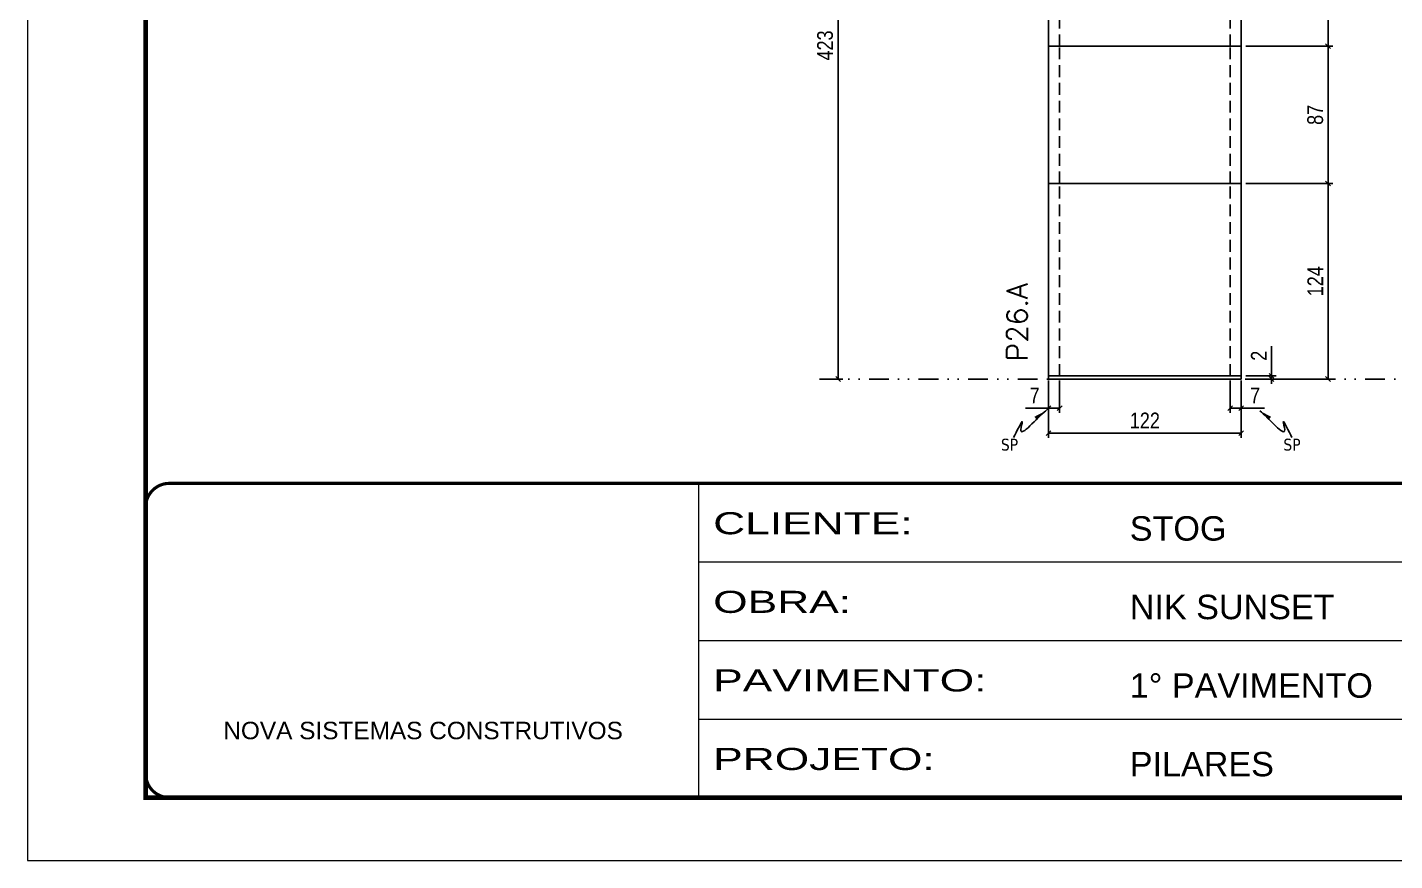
# Model space of a CAD drawing. Header units: millimetres. Extents: x 787 to 8287, y -592 to 17063.
# Drawn here: x 3024 to 3891, y 4003 to 4531 of the extents above; entities that cross this region are included whole.
import ezdxf

# ---------------------------------------------------------------- set-up
doc = ezdxf.new("R2010")
doc.units = ezdxf.units.MM
for name, pattern in [('CONTINUO', [0]), ('DASHED', [0.75, 0.5, -0.25]), ('DIVIDE2', [0.625, 0.25, -0.125, 0, -0.125, 0, -0.125]), ('HIDDEN', [0.375, 0.25, -0.125])]:
    doc.linetypes.add(name, pattern=pattern)
for name, color, linetype in [('COTA', 241, 'Continuous'), ('Nível', 160, 'Continuous'), ('Painéis', 200, 'Continuous'), ('Sarrafo de Pressão', 42, 'HIDDEN'), ('texto', 7, 'Continuous')]:
    doc.layers.add(name, color=color, linetype=linetype)
for name, color, linetype, lineweight in [('Folhas', 255, 'Continuous', 9), ('SARRAFO DE PRESSAO', 251, 'DASHED', 9), ('Texto Seção', 7, 'Continuous', 15)]:
    doc.layers.add(name, color=color, linetype=linetype, lineweight=lineweight)
doc.styles.add('ARIAL', font='arial.ttf')
doc.styles.add('COTA TECNICA', font='techl___.ttf', dxfattribs={"height": 10})
doc.styles.add('COTA TECNICA-50', font='techl___.ttf', dxfattribs={"height": 10})
doc.styles.add('REGUA-120', font='ROMANS.shx', dxfattribs={"height": 15})
doc.styles.get("Standard").update_dxf_attribs({"font": 'arial.ttf'})
doc.styles.add('Tecnologia', font='')
doc.styles.get('Tecnologia').set_extended_font_data('Forgotten Futurist')
doc.dimstyles.new('COTA PAINEL-50', dxfattribs={"dimtxt": 10, "dimasz": 3, "dimexe": 3, "dimexo": 3, "dimgap": 3, "dimtad": 1, "dimdec": 1, "dimzin": 12, "dimdsep": 46, "dimtxsty": 'COTA TECNICA-50', "dimblk1": 'OBLIQUE', "dimblk2": 'OBLIQUE', "dimsah": 1, "dimcen": 0.9, "dimclrd": 4, "dimclre": 4, "dimclrt": 240, "dimadec": 1, "dimazin": 3, "dimtfac": 1, "dimtdec": 1, "dimtmove": 0, "dimatfit": 3, "dimfxl": 0, "dimtolj": 1, "dimtzin": 12, "dimarcsym": 0})
doc.dimstyles.new('PAINEL', dxfattribs={"dimtxt": 10, "dimasz": 3, "dimexe": 3, "dimexo": 3, "dimgap": 3, "dimtad": 1, "dimdec": 1, "dimzin": 12, "dimdsep": 46, "dimtxsty": 'COTA TECNICA', "dimblk1": 'OBLIQUE', "dimblk2": 'OBLIQUE', "dimsah": 1, "dimcen": 0.9, "dimclrd": 4, "dimclre": 4, "dimclrt": 240, "dimadec": 1, "dimazin": 3, "dimtfac": 1, "dimtdec": 1, "dimtmove": 0, "dimatfit": 3, "dimfxl": 0, "dimtolj": 1, "dimtzin": 12, "dimarcsym": 0})
doc.dimstyles.get("Standard").update_dxf_attribs({"dimtxt": 0.18, "dimasz": 0.18, "dimexe": 0.18, "dimexo": 0.0625, "dimgap": 0.09, "dimtad": 0, "dimtih": 1, "dimtoh": 1, "dimdec": 4, "dimzin": 0, "dimdsep": 46, "dimtxsty": 'Standard', "dimcen": 0.09, "dimadec": 0, "dimazin": 0, "dimtfac": 1, "dimtdec": 4, "dimtofl": 0, "dimtmove": 0, "dimatfit": 3, "dimfxl": 0, "dimtolj": 1, "dimtzin": 0, "dimarcsym": 0})

# ---------------------------------------------------------------- blocks, each defined once
blk = doc.blocks.new('9999999999')
at = {"color": 30, "linetype": 'CONTINUO'}
for p, q in [((98564.56, 34230.21), (98564.56, 34429.45)), ((98564.56, 34379.64), (99583.98, 34379.64)), ((98564.56, 34329.83), (99487.98, 34329.83)), ((98564.56, 34280.02), (99487.98, 34280.02))]:
    blk.add_line(p, q, dxfattribs=at)
at = {"color": 30, "linetype": 'CONTINUO', "const_width": 2}
blk.add_lwpolyline([(99583.98, 34230.21), (99583.98, 34414.45, 0.414214), (99568.98, 34429.45), (98228.98, 34429.45, 0.414214), (98213.98, 34414.45), (98213.98, 34245.21, 0.414214), (98228.98, 34230.21), (99583.98, 34230.21)], format="xyb", dxfattribs=at)
at = {"layer": 'Folhas'}
blk.add_lwpolyline([(98138.98, 34190.21), (99623.98, 34190.21), (99623.98, 35240.21), (98138.98, 35240.21)], close=True, dxfattribs=at)
at = {"layer": 'Folhas', "color": 30, "const_width": 3}
blk.add_lwpolyline([(98213.98, 34230.21), (99583.98, 34230.21), (99583.98, 35200.21), (98213.98, 35200.21)], close=True, dxfattribs=at)
at = {"color": 7, "linetype": 'Continuous', "ltscale": 5, "style": 'ARIAL'}
for s, height, p in [('STOG', 15.483, (98837.68, 34393.13)), ('NIK SUNSET', 15.483, (98837.68, 34343.32)), ('1° PAVIMENTO', 15.4829, (98837.68, 34293.51)), ('NOVA SISTEMAS CONSTRUTIVOS', 11.0592, (98263.19, 34267.21)), ('PILARES', 15.483, (98837.68, 34243.7))]:
    blk.add_text(s, height=height, dxfattribs=at).set_placement(p)
at = {"layer": 'Folhas', "color": 7, "style": 'Tecnologia', "width": 1.5}
for s, p in [('CLIENTE:', (98573.65, 34397.17)), ('OBRA:', (98573.65, 34347.31)), ('PAVIMENTO:', (98573.65, 34297.5)), ('PROJETO:', (98573.65, 34247.69))]:
    blk.add_text(s, height=14, dxfattribs=at).set_placement(p)
blk = doc.blocks.new('_Oblique')
at = {"color": 0, "linetype": 'ByBlock', "lineweight": -2}
blk.add_line((-0.5, -0.5), (0.5, 0.5), dxfattribs=at)
blk = doc.blocks.new('*D1332')
at = {"layer": 'COTA', "color": 4, "lineweight": -2}
for p, q in [((3528.99, 4731.1), (3540.84, 4731.1)), ((3537.84, 4308.1), (3537.84, 4731.1)), ((3528.99, 4308.1), (3540.84, 4308.1))]:
    blk.add_line(p, q, dxfattribs=at)
at = {"layer": 'Defpoints', "color": 0}
for p in [(3525.99, 4731.1), (3537.84, 4731.1), (3525.99, 4308.1)]:
    blk.add_point(p, dxfattribs=at)
at = {"layer": 'COTA', "color": 4, "lineweight": -2, "xscale": 3, "yscale": 3, "zscale": 3}
for p, rotation in [((3537.84, 4731.1), 90), ((3537.84, 4308.1), 270)]:
    blk.add_blockref('_Oblique', p, dxfattribs=dict(at, rotation=rotation))
at = {"layer": 'COTA', "color": 240, "insert": (3529.62, 4519.6), "char_height": 10, "attachment_point": 5, "rotation": 90, "style": 'COTA TECNICA-50'}
blk.add_mtext('\\A1;423', dxfattribs=at)
blk = doc.blocks.new('*D674')
at = {"layer": 'COTA', "color": 4, "lineweight": -2}
for p, q in [((3671.26, 4307.1), (3671.26, 4270.74)), ((3793.26, 4307.1), (3793.26, 4270.74)), ((3793.26, 4273.74), (3671.26, 4273.74))]:
    blk.add_line(p, q, dxfattribs=at)
at = {"layer": 'Defpoints', "color": 0}
for p in [(3671.26, 4310.1), (3793.26, 4310.1), (3671.26, 4273.74)]:
    blk.add_point(p, dxfattribs=at)
at = {"layer": 'COTA', "color": 4, "lineweight": -2, "xscale": 3, "yscale": 3, "zscale": 3, "rotation": 180}
blk.add_blockref('_Oblique', (3671.26, 4273.74), dxfattribs=at)
at = {"layer": 'COTA', "color": 4, "lineweight": -2, "xscale": 3, "yscale": 3, "zscale": 3}
blk.add_blockref('_Oblique', (3793.26, 4273.74), dxfattribs=at)
at = {"layer": 'COTA', "color": 240, "insert": (3732.26, 4281.8), "char_height": 10, "attachment_point": 5, "style": 'COTA TECNICA'}
blk.add_mtext('\\A1;122', dxfattribs=at)
blk = doc.blocks.new('*D675')
at = {"layer": 'COTA', "color": 4, "lineweight": -2}
for p, q in [((3786.26, 4307.1), (3786.26, 4286.59)), ((3793.26, 4305.1), (3793.26, 4286.59)), ((3786.26, 4289.59), (3793.26, 4289.59)), ((3793.26, 4289.59), (3807.99, 4289.59))]:
    blk.add_line(p, q, dxfattribs=at)
at = {"layer": 'Defpoints', "color": 0}
for p in [(3786.26, 4310.1), (3793.26, 4308.1), (3793.26, 4289.59)]:
    blk.add_point(p, dxfattribs=at)
at = {"layer": 'COTA', "color": 4, "lineweight": -2, "xscale": 3, "yscale": 3, "zscale": 3, "rotation": 180}
blk.add_blockref('_Oblique', (3786.26, 4289.59), dxfattribs=at)
at = {"layer": 'COTA', "color": 4, "lineweight": -2, "xscale": 3, "yscale": 3, "zscale": 3}
blk.add_blockref('_Oblique', (3793.26, 4289.59), dxfattribs=at)
at = {"layer": 'COTA', "color": 240, "insert": (3802.13, 4297.67), "char_height": 10, "attachment_point": 5, "style": 'COTA TECNICA-50'}
blk.add_mtext('\\A1;7', dxfattribs=at)
blk = doc.blocks.new('*D676')
at = {"layer": 'COTA', "color": 4, "lineweight": -2}
for p, q in [((3678.26, 4307.1), (3678.26, 4286.59)), ((3671.26, 4305.1), (3671.26, 4286.59)), ((3671.26, 4289.59), (3656.53, 4289.59)), ((3678.26, 4289.59), (3671.26, 4289.59))]:
    blk.add_line(p, q, dxfattribs=at)
at = {"layer": 'Defpoints', "color": 0}
for p in [(3671.26, 4308.1), (3678.26, 4310.1), (3671.26, 4289.59)]:
    blk.add_point(p, dxfattribs=at)
at = {"layer": 'COTA', "color": 4, "lineweight": -2, "xscale": 3, "yscale": 3, "zscale": 3, "rotation": 180}
blk.add_blockref('_Oblique', (3671.26, 4289.59), dxfattribs=at)
at = {"layer": 'COTA', "color": 4, "lineweight": -2, "xscale": 3, "yscale": 3, "zscale": 3}
blk.add_blockref('_Oblique', (3678.26, 4289.59), dxfattribs=at)
at = {"layer": 'COTA', "color": 240, "insert": (3662.4, 4297.67), "char_height": 10, "attachment_point": 5, "style": 'COTA TECNICA-50'}
blk.add_mtext('\\A1;7', dxfattribs=at)
blk = doc.blocks.new('*D677')
at = {"layer": 'COTA', "color": 4, "linetype": 'ByBlock', "lineweight": -2}
for p, q in [((3796.26, 4432.1), (3851.34, 4432.1)), ((3848.34, 4308.1), (3848.34, 4432.1)), ((3796.26, 4308.1), (3851.34, 4308.1))]:
    blk.add_line(p, q, dxfattribs=at)
at = {"layer": 'Defpoints', "color": 0, "linetype": 'ByBlock'}
for p in [(3793.26, 4432.1), (3848.34, 4432.1), (3793.26, 4308.1)]:
    blk.add_point(p, dxfattribs=at)
at = {"layer": 'COTA', "color": 4, "linetype": 'ByBlock', "lineweight": -2, "xscale": 3, "yscale": 3, "zscale": 3}
for p, rotation in [((3848.34, 4432.1), 90), ((3848.34, 4308.1), 270)]:
    blk.add_blockref('_Oblique', p, dxfattribs=dict(at, rotation=rotation))
at = {"layer": 'COTA', "color": 240, "linetype": 'ByBlock', "insert": (3840.27, 4370.1), "char_height": 10, "attachment_point": 5, "rotation": 90, "style": 'COTA TECNICA'}
blk.add_mtext('\\A1;124', dxfattribs=at)
blk = doc.blocks.new('*D678')
at = {"layer": 'COTA', "color": 4, "lineweight": -2}
for p, q in [((3812.52, 4310.1), (3812.52, 4328.9)), ((3796.26, 4310.1), (3815.52, 4310.1)), ((3796.26, 4308.1), (3815.52, 4308.1)), ((3812.52, 4308.1), (3812.52, 4310.1)), ((3812.52, 4308.1), (3812.52, 4305.1))]:
    blk.add_line(p, q, dxfattribs=at)
at = {"layer": 'Defpoints', "color": 0}
for p in [(3793.26, 4310.1), (3793.26, 4308.1), (3812.52, 4308.1)]:
    blk.add_point(p, dxfattribs=at)
at = {"layer": 'COTA', "color": 4, "lineweight": -2, "xscale": 3, "yscale": 3, "zscale": 3}
for p, rotation in [((3812.52, 4310.1), 270), ((3812.52, 4308.1), 90)]:
    blk.add_blockref('_Oblique', p, dxfattribs=dict(at, rotation=rotation))
at = {"layer": 'COTA', "color": 240, "insert": (3804.52, 4322.85), "char_height": 10, "attachment_point": 5, "rotation": 90, "style": 'COTA TECNICA-50'}
blk.add_mtext('\\A1;2', dxfattribs=at)
blk = doc.blocks.new('*D679')
at = {"layer": 'COTA', "color": 4, "linetype": 'ByBlock', "lineweight": -2}
for p, q in [((3796.26, 4432.1), (3851.34, 4432.1)), ((3848.34, 4308.1), (3848.34, 4432.1)), ((3796.26, 4308.1), (3851.34, 4308.1))]:
    blk.add_line(p, q, dxfattribs=at)
at = {"layer": 'Defpoints', "color": 0, "linetype": 'ByBlock'}
for p in [(3793.26, 4432.1), (3848.34, 4432.1), (3793.26, 4308.1)]:
    blk.add_point(p, dxfattribs=at)
at = {"layer": 'COTA', "color": 4, "linetype": 'ByBlock', "lineweight": -2, "xscale": 3, "yscale": 3, "zscale": 3}
for p, rotation in [((3848.34, 4432.1), 90), ((3848.34, 4308.1), 270)]:
    blk.add_blockref('_Oblique', p, dxfattribs=dict(at, rotation=rotation))
at = {"layer": 'COTA', "color": 240, "linetype": 'ByBlock', "insert": (3840.27, 4370.1), "char_height": 10, "attachment_point": 5, "rotation": 90, "style": 'COTA TECNICA'}
blk.add_mtext('\\A1;124', dxfattribs=at)
blk = doc.blocks.new('*D680')
at = {"layer": 'COTA', "color": 4, "lineweight": -2}
for p, q in [((3796.26, 4519.1), (3851.34, 4519.1)), ((3848.34, 4432.1), (3848.34, 4519.1)), ((3796.26, 4432.1), (3851.34, 4432.1))]:
    blk.add_line(p, q, dxfattribs=at)
at = {"layer": 'Defpoints', "color": 0}
for p in [(3793.26, 4519.1), (3848.34, 4519.1), (3793.26, 4432.1)]:
    blk.add_point(p, dxfattribs=at)
at = {"layer": 'COTA', "color": 4, "lineweight": -2, "xscale": 3, "yscale": 3, "zscale": 3}
for p, rotation in [((3848.34, 4519.1), 90), ((3848.34, 4432.1), 270)]:
    blk.add_blockref('_Oblique', p, dxfattribs=dict(at, rotation=rotation))
at = {"layer": 'COTA', "color": 240, "insert": (3840.25, 4475.6), "char_height": 10, "attachment_point": 5, "rotation": 90, "style": 'COTA TECNICA-50'}
blk.add_mtext('\\A1;87', dxfattribs=at)
blk = doc.blocks.new('*D682')
at = {"layer": 'COTA', "color": 4, "lineweight": -2}
for p, q in [((3796.26, 4667.1), (3851.34, 4667.1)), ((3848.34, 4667.1), (3848.34, 4519.1)), ((3796.26, 4519.1), (3851.34, 4519.1))]:
    blk.add_line(p, q, dxfattribs=at)
at = {"layer": 'Defpoints', "color": 0}
for p in [(3793.26, 4667.1), (3793.26, 4519.1), (3848.34, 4519.1)]:
    blk.add_point(p, dxfattribs=at)
at = {"layer": 'COTA', "color": 4, "lineweight": -2, "xscale": 3, "yscale": 3, "zscale": 3}
for p, rotation in [((3848.34, 4667.1), 90), ((3848.34, 4519.1), 270)]:
    blk.add_blockref('_Oblique', p, dxfattribs=dict(at, rotation=rotation))
at = {"layer": 'COTA', "color": 240, "insert": (3840.25, 4593.1), "char_height": 10, "attachment_point": 5, "rotation": 90, "style": 'COTA TECNICA-50'}
blk.add_mtext('\\A1;148', dxfattribs=at)

msp = doc.modelspace()

# ---------------------------------------------------------------- linework, layer by layer
at = {"layer": 'Nível', "color": 4, "linetype": 'DIVIDE2', "ltscale": 50}
msp.add_line((3525.99, 4308.1), (4469, 4308.1), dxfattribs=at)
at = {"layer": 'Painéis'}
for points in [[(3793.26, 4667.1), (3671.26, 4667.1), (3671.26, 4519.1), (3793.26, 4519.1)], [(3671.26, 4519.1), (3793.26, 4519.1), (3793.26, 4432.1), (3671.26, 4432.1)], [(3671.26, 4432.1), (3793.26, 4432.1), (3793.26, 4310.1), (3671.26, 4310.1)], [(3671.26, 4308.1), (3793.26, 4308.1), (3793.26, 4310.1), (3671.26, 4310.1)]]:
    msp.add_lwpolyline(points, close=True, dxfattribs=at)
at = {"layer": 'Sarrafo de Pressão', "ltscale": 30}
for p, q in [((3678.26, 4519.1), (3678.26, 4667.1)), ((3786.26, 4519.1), (3786.26, 4667.1)), ((3678.26, 4432.1), (3678.26, 4519.1)), ((3786.26, 4432.1), (3786.26, 4519.1)), ((3678.26, 4310.1), (3678.26, 4432.1)), ((3786.26, 4310.1), (3786.26, 4432.1))]:
    msp.add_line(p, q, dxfattribs=at)

# ---------------------------------------------------------------- block references
at = {"layer": 'SARRAFO DE PRESSAO', "color": 6, "linetype": 'ByBlock'}
msp.add_blockref('9999999999', (-95114.98, -30187.51), dxfattribs=at)

# ---------------------------------------------------------------- texts
at = {"layer": 'texto', "color": 0, "char_height": 7.5, "attachment_point": 5}
for insert in [(3646.48, 4266.43), (3825.51, 4266.43)]:
    msp.add_mtext('{\\fTahoma|b0|i0|c0|p34;\\C4;SP}', dxfattribs=dict(at, insert=insert))
at = {"layer": 'Texto Seção', "insert": (3657.79, 4319.35), "char_height": 13, "width": 285.3299, "attachment_point": 7, "rotation": 90, "style": 'REGUA-120'}
msp.add_mtext('P26.A', dxfattribs=at)

# ---------------------------------------------------------------- dimensions: what is measured, and where the dimension line sits
at = {"layer": 'COTA'}
for base, p1, p2, angle, picture, middle in [((3537.84, 4731.1), (3525.99, 4308.1), (3525.99, 4731.1), 90, '*D1332', (3529.62, 4519.6)), ((3848.34, 4519.1), (3793.26, 4667.1), (3793.26, 4519.1), 90, '*D682', (3840.25, 4593.1)), ((3848.34, 4519.1), (3793.26, 4432.1), (3793.26, 4519.1), 90, '*D680', (3840.25, 4475.6)), ((3671.26, 4289.59), (3678.26, 4310.1), (3671.26, 4308.1), 180, '*D676', (3662.4, 4297.67))]:
    dim = msp.add_linear_dim(base=base, p1=p1, p2=p2, angle=angle, dimstyle='COTA PAINEL-50', dxfattribs=at)
    dim.commit()
    dim.dimension.update_dxf_attribs({"geometry": picture, "text_midpoint": middle})
at = {"layer": 'COTA', "linetype": 'ByBlock'}
for picture in ['*D677', '*D679']:
    dim = msp.add_aligned_dim(p1=(3793.26, 4308.1), p2=(3793.26, 4432.1), distance=-55.08, dimstyle='PAINEL', dxfattribs=at)
    dim.commit()
    dim.dimension.update_dxf_attribs({"geometry": picture, "text_midpoint": (3840.27, 4370.1)})
at = {"layer": 'COTA'}
dim = msp.add_linear_dim(base=(3812.52, 4308.1), p1=(3793.26, 4310.1), p2=(3793.26, 4308.1), angle=90, dimstyle='COTA PAINEL-50', dxfattribs=at)
dim.commit()
dim.dimension.update_dxf_attribs({"geometry": '*D678', "text_midpoint": (3812.52, 4322.85), "dimtype": 160})
dim = msp.add_linear_dim(base=(3671.26, 4273.74), p1=(3793.26, 4310.1), p2=(3671.26, 4310.1), angle=180, dimstyle='PAINEL', override={"dimarcsym": 2}, dxfattribs=at)
dim.commit()
dim.dimension.update_dxf_attribs({"geometry": '*D674', "text_midpoint": (3732.26, 4281.8)})
dim = msp.add_linear_dim(base=(3793.26, 4289.59), p1=(3786.26, 4310.1), p2=(3793.26, 4308.1), dimstyle='COTA PAINEL-50', dxfattribs=at)
dim.commit()
dim.dimension.update_dxf_attribs({"geometry": '*D675', "text_midpoint": (3802.13, 4297.67)})

# ---------------------------------------------------------------- leaders
at = {"layer": 'COTA', "path_type": 1}
for points in [[(3669.43, 4287.92), (3653.65, 4276.09), (3654.57, 4280.89), (3649.02, 4271.11)], [(3805.09, 4287.92), (3820.87, 4276.09), (3819.95, 4280.89), (3825.5, 4271.11)]]:
    msp.add_leader(points, dimstyle='Standard', override={"dimasz": 8}, dxfattribs=at)

doc.saveas('drawing.dxf')
